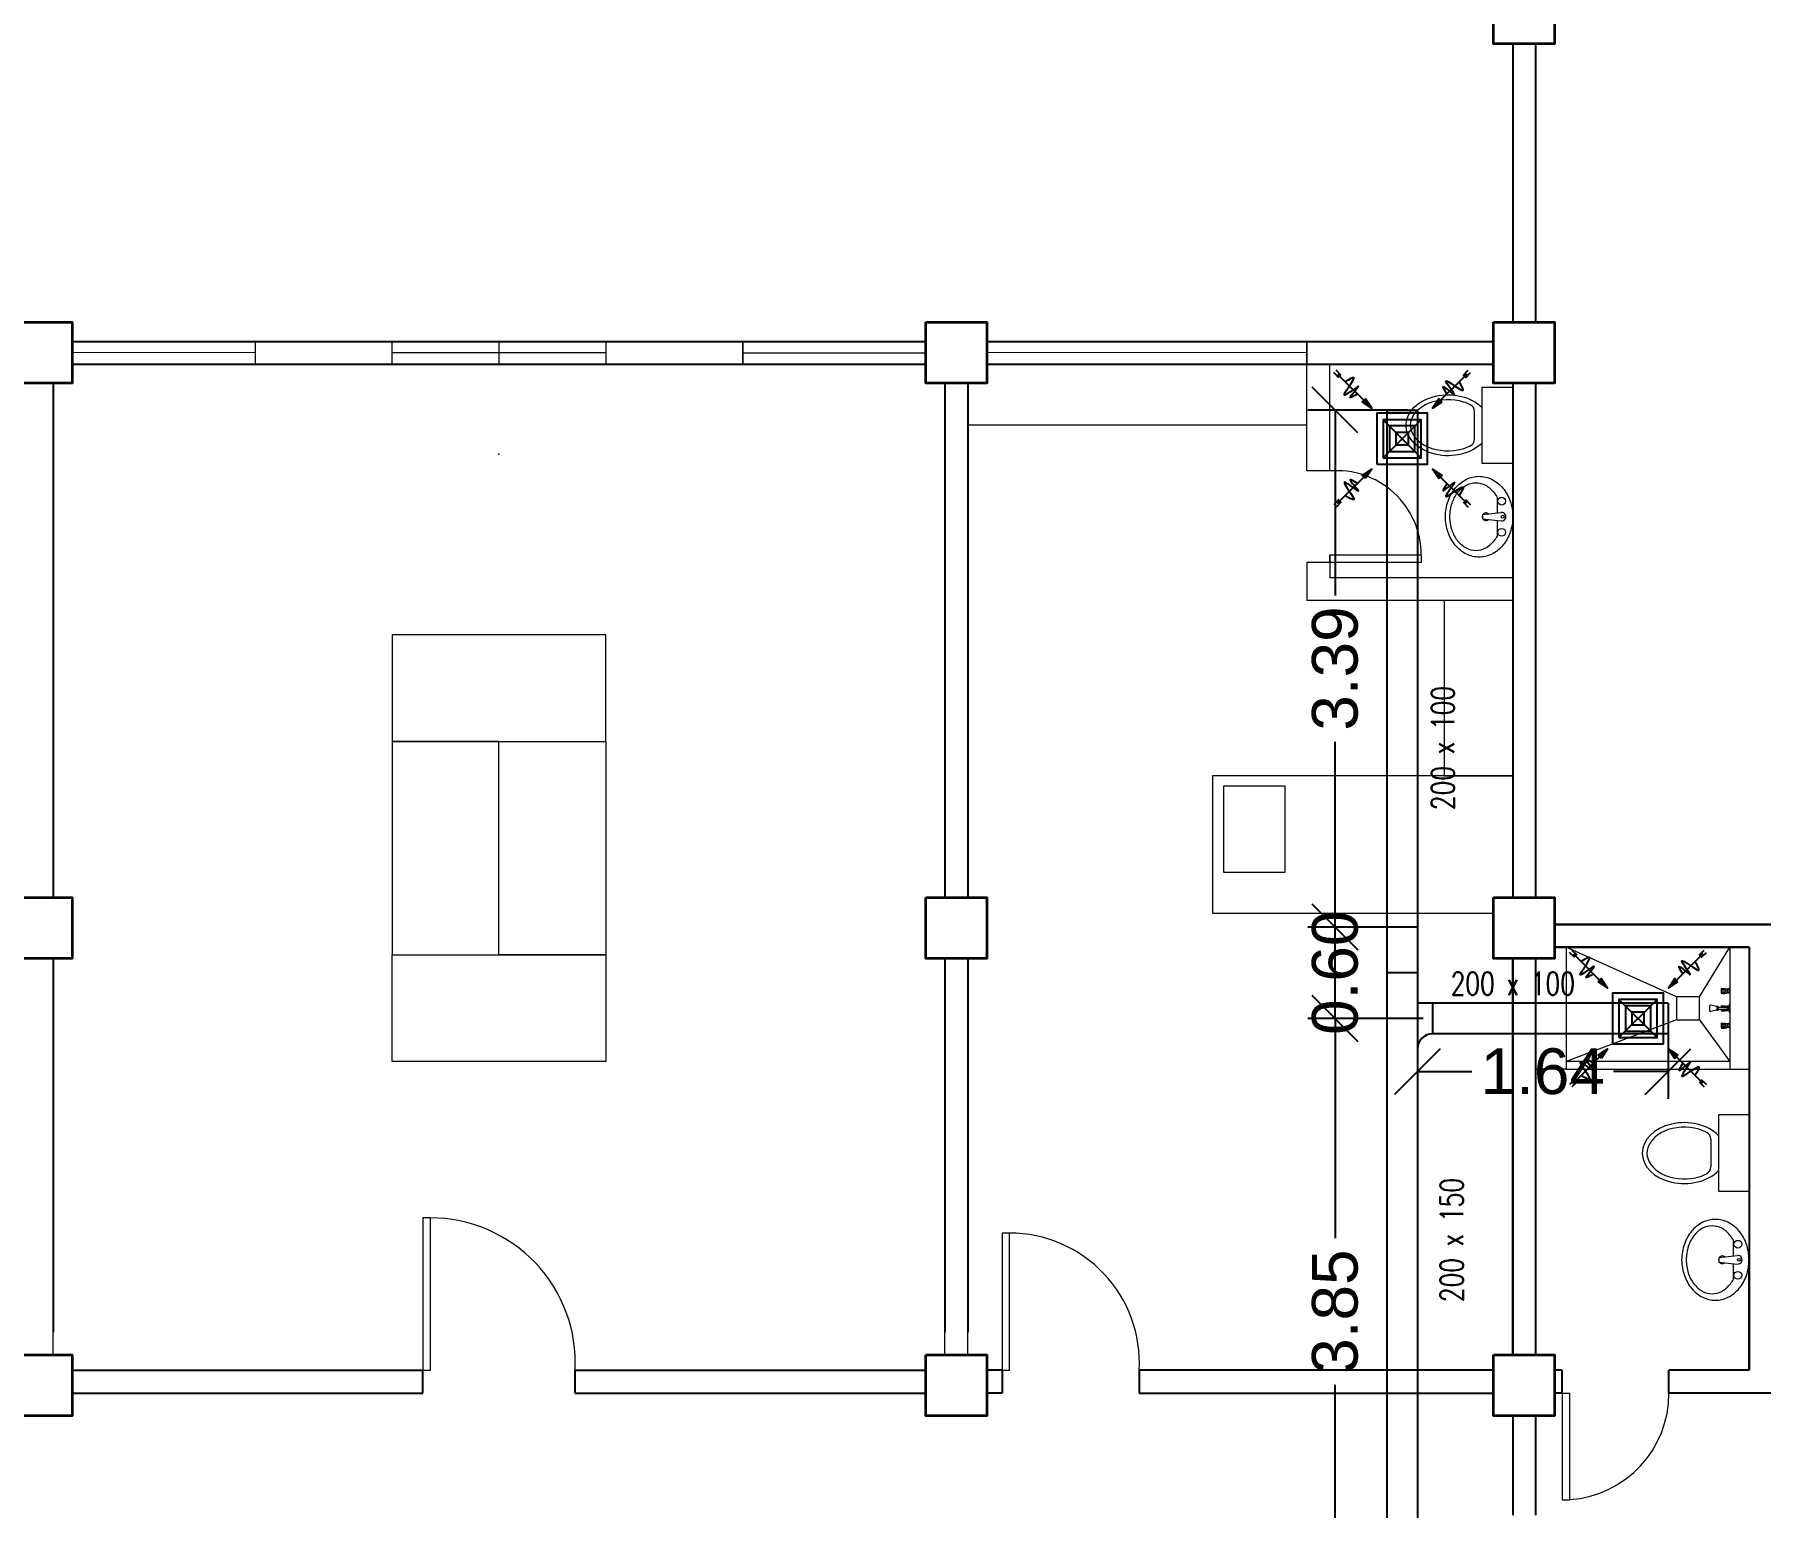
# Model space of a CAD drawing. Header units: millimetres. Extents: x 3 to 434, y 1 to 233.
# Drawn here: x 277.46 to 288.79, y 129.49 to 139.15 of the extents above; entities that cross this region are included whole.
import ezdxf

# ---------------------------------------------------------------- set-up
doc = ezdxf.new("R2010")
doc.units = ezdxf.units.MM
doc.header["$MEASUREMENT"] = 0
for name, color, linetype in [('AIR', 7, 'Continuous'), ('AIR-00', 8, 'Continuous'), ('AIR-03', 30, 'Continuous'), ('dimen', 7, 'Continuous'), ('ducting label', 7, 'Continuous'), ('exhaust', 1, 'Continuous')]:
    doc.layers.add(name, color=color, linetype=linetype)
doc.styles.add('Arch-Dim', font='simplex.shx', dxfattribs={"width": 0.75})
doc.styles.get("Standard").update_dxf_attribs({"font": 'arial.ttf'})
doc.dimstyles.new('Copy of dimension', dxfattribs={"dimtxt": 0.3, "dimasz": 0.3, "dimexe": 0.18, "dimexo": 0.0625, "dimgap": 0.09, "dimtad": 0, "dimzin": 0, "dimdsep": 46, "dimtxsty": 'Standard', "dimblk": 'OBLIQUE', "dimcen": 0.09, "dimclrd": 256, "dimclre": 256, "dimclrt": 256, "dimadec": 0, "dimazin": 0, "dimtfac": 1, "dimtofl": 0, "dimtmove": 0, "dimatfit": 3, "dimldrblk": 'OBLIQUE', "dimfxl": 1, "dimtolj": 1, "dimtzin": 0, "dimarcsym": 0})

# ---------------------------------------------------------------- blocks, each defined once
blk = doc.blocks.new('GRILL-C-IN')
at = {"layer": 'AIR-00', "ltscale": 3}
for p, q in [((-0.623, 0.601), (-0.674, 0.651)), ((-0.601, 0.623), (-0.651, 0.674)), ((-0.637, 0.637), (-0.3, 0.3)), ((0.637, 0.637), (0.3, 0.3)), ((0.601, 0.623), (0.651, 0.674)), ((0.623, 0.601), (0.674, 0.651)), ((-0.637, -0.637), (-0.3, -0.3)), ((0.637, -0.637), (0.3, -0.3)), ((-0.623, -0.601), (-0.674, -0.651)), ((-0.601, -0.623), (-0.651, -0.674)), ((0.601, -0.623), (0.651, -0.674)), ((0.623, -0.601), (0.674, -0.651))]:
    blk.add_line(p, q, dxfattribs=at)
at = {"layer": 'AIR-00', "color": 50}
for p, q in [((-0.188, 0.187), (0.187, -0.188)), ((0.187, 0.187), (-0.188, -0.188))]:
    blk.add_line(p, q, dxfattribs=at)
at = {"layer": 'AIR-00', "ltscale": 3}
for points in [[(-0.362, 0.393), (-0.393, 0.362), (-0.3, 0.3)], [(0.393, 0.362), (0.362, 0.393), (0.3, 0.3)], [(-0.362, -0.393), (-0.393, -0.362), (-0.3, -0.3)], [(0.393, -0.362), (0.362, -0.393), (0.3, -0.3)]]:
    blk.add_lwpolyline(points, close=True, dxfattribs=at)
at = {"layer": 'AIR-00', "color": 50}
for points in [[(-0.188, -0.188), (0.187, -0.188), (0.187, 0.187), (-0.188, 0.187)], [(-0.125, -0.125), (0.125, -0.125), (0.125, 0.125), (-0.125, 0.125)], [(-0.062, -0.062), (0.062, -0.062), (0.062, 0.062), (-0.062, 0.062)]]:
    blk.add_lwpolyline(points, close=True, dxfattribs=at)
at = {"layer": 'AIR-00', "ltscale": 3}
for points in [[(-0.441, 0.441), (-0.512, 0.404), (-0.432, 0.514), (-0.568, 0.43), (-0.477, 0.6), (-0.561, 0.561)], [(0.441, 0.441), (0.404, 0.512), (0.514, 0.432), (0.43, 0.568), (0.6, 0.477), (0.561, 0.561)], [(-0.441, -0.441), (-0.512, -0.404), (-0.432, -0.514), (-0.568, -0.43), (-0.477, -0.6), (-0.561, -0.561)], [(0.441, -0.441), (0.404, -0.512), (0.514, -0.432), (0.43, -0.568), (0.6, -0.477), (0.561, -0.561)]]:
    blk.add_spline(points, degree=3, dxfattribs=at)
for points in [[(-0.3, 0.3), (-0.362, 0.393), (-0.393, 0.362)], [(0.3, 0.3), (0.393, 0.362), (0.362, 0.393)], [(-0.3, -0.3), (-0.362, -0.393), (-0.393, -0.362)], [(0.3, -0.3), (0.393, -0.362), (0.362, -0.393)]]:
    blk.add_solid(points, dxfattribs=at)
at = {"layer": 'AIR-03', "color": 6}
blk.add_lwpolyline([(-0.25, -0.25), (0.25, -0.25), (0.25, 0.25), (-0.25, 0.25)], close=True, dxfattribs=at)
blk = doc.blocks.new('_Oblique')
at = {"color": 0, "linetype": 'ByBlock', "lineweight": -2}
blk.add_line((-0.5, -0.5), (0.5, 0.5), dxfattribs=at)
blk = doc.blocks.new('*D76')
at = {"layer": 'Defpoints', "color": 0, "transparency": 16777216}
for p in [(285.996, 132.698), (286.636, 132.698), (286.536, 128.852)]:
    blk.add_point(p, dxfattribs=at)
at = {"layer": 'dimen', "lineweight": -2, "transparency": 16777216}
for p, q in [((286.573, 132.698), (285.816, 132.698)), ((285.996, 132.698), (285.996, 131.256)), ((285.996, 128.852), (285.996, 130.294)), ((286.473, 128.852), (285.816, 128.852))]:
    blk.add_line(p, q, dxfattribs=at)
at = {"layer": 'dimen', "lineweight": -2, "transparency": 16777216, "xscale": 0.3, "yscale": 0.3, "zscale": 0.3}
for p, rotation in [((285.996, 132.698), 90), ((285.996, 128.852), 270)]:
    blk.add_blockref('_Oblique', p, dxfattribs=dict(at, rotation=rotation))
at = {"layer": 'dimen', "transparency": 16777216, "insert": (285.996, 130.775), "char_height": 0.3, "attachment_point": 5, "rotation": 90}
blk.add_mtext('\\A1;3.85', dxfattribs=at)
blk = doc.blocks.new('*D77')
at = {"layer": 'Defpoints', "color": 0, "transparency": 16777216}
for p in [(285.996, 133.298), (286.436, 133.298), (286.636, 132.698)]:
    blk.add_point(p, dxfattribs=at)
at = {"layer": 'dimen', "lineweight": -2, "transparency": 16777216}
for p, q in [((286.373, 133.298), (285.816, 133.298)), ((285.996, 132.698), (285.996, 133.298)), ((286.573, 132.698), (285.816, 132.698))]:
    blk.add_line(p, q, dxfattribs=at)
at = {"layer": 'dimen', "lineweight": -2, "transparency": 16777216, "xscale": 0.3, "yscale": 0.3, "zscale": 0.3}
for p, rotation in [((285.996, 133.298), 90), ((285.996, 132.698), 270)]:
    blk.add_blockref('_Oblique', p, dxfattribs=dict(at, rotation=rotation))
at = {"layer": 'dimen', "transparency": 16777216, "insert": (285.996, 132.998), "char_height": 0.3, "attachment_point": 5, "rotation": 90}
blk.add_mtext('\\A1;0.60', dxfattribs=at)
blk = doc.blocks.new('*D78')
at = {"layer": 'Defpoints', "color": 0, "transparency": 16777216}
for p in [(285.996, 136.69), (286.536, 136.69), (286.536, 133.298)]:
    blk.add_point(p, dxfattribs=at)
at = {"layer": 'dimen', "lineweight": -2, "transparency": 16777216}
for p, q in [((286.473, 136.69), (285.816, 136.69)), ((285.996, 136.69), (285.996, 135.474)), ((285.996, 133.298), (285.996, 134.514)), ((286.473, 133.298), (285.816, 133.298))]:
    blk.add_line(p, q, dxfattribs=at)
at = {"layer": 'dimen', "lineweight": -2, "transparency": 16777216, "xscale": 0.3, "yscale": 0.3, "zscale": 0.3}
for p, rotation in [((285.996, 136.69), 90), ((285.996, 133.298), 270)]:
    blk.add_blockref('_Oblique', p, dxfattribs=dict(at, rotation=rotation))
at = {"layer": 'dimen', "transparency": 16777216, "insert": (285.996, 134.994), "char_height": 0.3, "attachment_point": 5, "rotation": 90}
blk.add_mtext('\\A1;3.39', dxfattribs=at)
blk = doc.blocks.new('*D106')
at = {"layer": 'Defpoints', "color": 0, "transparency": 16777216}
for p in [(286.536, 132.798), (288.18, 132.798), (288.18, 132.35)]:
    blk.add_point(p, dxfattribs=at)
at = {"layer": 'dimen', "lineweight": -2, "transparency": 16777216}
for p, q in [((286.536, 132.736), (286.536, 132.17)), ((288.18, 132.736), (288.18, 132.17)), ((286.536, 132.35), (286.893, 132.35)), ((288.18, 132.35), (287.823, 132.35))]:
    blk.add_line(p, q, dxfattribs=at)
at = {"layer": 'dimen', "lineweight": -2, "transparency": 16777216, "xscale": 0.3, "yscale": 0.3, "zscale": 0.3, "rotation": 180}
blk.add_blockref('_Oblique', (286.536, 132.35), dxfattribs=at)
at = {"layer": 'dimen', "lineweight": -2, "transparency": 16777216, "xscale": 0.3, "yscale": 0.3, "zscale": 0.3}
blk.add_blockref('_Oblique', (288.18, 132.35), dxfattribs=at)
at = {"layer": 'dimen', "transparency": 16777216, "insert": (287.358, 132.35), "char_height": 0.3, "attachment_point": 5}
blk.add_mtext('\\A1;1.64', dxfattribs=at)

msp = doc.modelspace()

# ---------------------------------------------------------------- linework, layer by layer
at = {"color": 8, "lineweight": 25}
for p, q in [((287.161, 139.092), (287.161, 137.267)), ((287.311, 139.092), (287.311, 137.267)), ((277.711, 137.14), (283.311, 137.14)), ((283.711, 137.14), (287.036, 137.14)), ((277.711, 136.99), (283.311, 136.99)), ((283.711, 136.99), (287.036, 136.99)), ((277.586, 136.867), (277.586, 133.492)), ((283.436, 136.867), (283.436, 133.492)), ((283.586, 136.867), (283.586, 133.492)), ((287.161, 136.867), (287.161, 133.492)), ((287.311, 136.867), (287.311, 133.492)), ((287.311, 136.867), (287.311, 133.492)), ((287.161, 135.44), (287.161, 133.492)), ((287.436, 133.315), (288.961, 133.315)), ((288.961, 133.315), (287.436, 133.315)), ((287.436, 133.165), (288.711, 133.165)), ((288.711, 133.165), (287.436, 133.165)), ((288.711, 133.165), (288.711, 130.39)), ((277.586, 133.092), (277.586, 130.64)), ((283.436, 133.092), (283.436, 130.64)), ((283.586, 133.092), (283.586, 130.64)), ((287.161, 133.092), (287.161, 130.492)), ((287.161, 130.492), (287.161, 133.092)), ((287.311, 133.092), (287.311, 130.492)), ((287.311, 133.092), (287.311, 130.492)), ((288.711, 130.39), (288.711, 131.115)), ((277.711, 130.39), (280.011, 130.39)), ((280.011, 130.24), (280.011, 130.39)), ((281.011, 130.39), (283.311, 130.39)), ((281.011, 130.24), (281.011, 130.39)), ((283.811, 130.39), (283.711, 130.39)), ((283.711, 130.39), (283.711, 130.39)), ((283.811, 130.39), (283.811, 130.24)), ((287.036, 130.39), (284.711, 130.39)), ((284.711, 130.39), (284.711, 130.24)), ((287.486, 130.39), (287.436, 130.39)), ((287.486, 130.24), (287.486, 130.39)), ((288.711, 130.39), (288.186, 130.39)), ((288.711, 130.39), (288.611, 130.39)), ((277.711, 130.24), (280.011, 130.24)), ((281.011, 130.24), (283.311, 130.24)), ((283.811, 130.24), (283.711, 130.24)), ((283.711, 130.24), (283.711, 130.24)), ((284.711, 130.24), (287.036, 130.24)), ((287.486, 130.24), (287.436, 130.24)), ((291.261, 130.24), (288.186, 130.24)), ((287.161, 130.092), (287.161, 129.44)), ((287.311, 130.092), (287.311, 129.44))]:
    msp.add_line(p, q, dxfattribs=at)
at = {"color": 8, "lineweight": 9}
for p, q in [((277.711, 137.14), (277.711, 137.14)), ((278.911, 137.14), (278.911, 136.99)), ((279.811, 136.99), (279.811, 137.14)), ((280.511, 137.14), (280.511, 136.99)), ((280.511, 137.14), (281.211, 137.14)), ((281.211, 137.14), (281.211, 136.99)), ((282.111, 137.14), (282.111, 136.99)), ((283.711, 137.14), (283.711, 137.14)), ((285.811, 136.99), (285.811, 137.14)), ((278.911, 137.065), (277.711, 137.067)), ((281.211, 137.065), (279.811, 137.065)), ((282.111, 137.065), (283.311, 137.065)), ((285.811, 137.065), (283.711, 137.067)), ((280.511, 136.99), (279.811, 136.99)), ((285.811, 136.99), (285.961, 136.99)), ((286.961, 136.84), (287.161, 136.84)), ((286.961, 136.34), (286.961, 136.84)), ((287.161, 136.867), (287.161, 135.59)), ((287.161, 136.84), (287.161, 136.34)), ((286.911, 136.499), (286.911, 136.68)), ((287.161, 136.34), (286.961, 136.34)), ((286.963, 136.004), (287.085, 136.018)), ((286.963, 135.975), (287.085, 135.962)), ((287.511, 133.165), (287.511, 132.365)), ((288.586, 133.165), (288.586, 132.365)), ((288.528, 132.892), (288.528, 132.865)), ((288.528, 132.892), (288.529, 132.892)), ((288.528, 132.865), (288.529, 132.865)), ((288.529, 132.892), (288.531, 132.895)), ((288.529, 132.892), (288.529, 132.865)), ((288.529, 132.865), (288.531, 132.862)), ((288.531, 132.895), (288.531, 132.862)), ((288.531, 132.895), (288.553, 132.895)), ((288.531, 132.862), (288.553, 132.862)), ((288.54, 132.892), (288.552, 132.892)), ((288.54, 132.885), (288.552, 132.885)), ((288.54, 132.872), (288.552, 132.872)), ((288.54, 132.865), (288.552, 132.865)), ((288.553, 132.895), (288.557, 132.893)), ((288.553, 132.892), (288.553, 132.884)), ((288.553, 132.865), (288.553, 132.873)), ((288.553, 132.862), (288.557, 132.864)), ((288.559, 132.893), (288.565, 132.893)), ((288.559, 132.865), (288.565, 132.865)), ((288.565, 132.893), (288.567, 132.892)), ((288.565, 132.893), (288.565, 132.865)), ((288.565, 132.865), (288.567, 132.865)), ((288.567, 132.892), (288.567, 132.865)), ((288.579, 132.89), (288.567, 132.89)), ((288.579, 132.867), (288.567, 132.867)), ((288.586, 132.896), (288.579, 132.892)), ((288.579, 132.892), (288.579, 132.865)), ((288.586, 132.862), (288.579, 132.865)), ((288.586, 132.896), (288.586, 132.862)), ((288.586, 132.896), (288.586, 132.862)), ((288.586, 132.896), (288.586, 132.896)), ((288.586, 132.862), (288.586, 132.862)), ((288.454, 132.746), (288.454, 132.784)), ((288.501, 132.777), (288.459, 132.786)), ((288.501, 132.753), (288.459, 132.744)), ((288.508, 132.777), (288.501, 132.777)), ((288.501, 132.777), (288.501, 132.753)), ((288.501, 132.777), (288.501, 132.753)), ((288.501, 132.753), (288.508, 132.753)), ((288.508, 132.753), (288.508, 132.777)), ((288.508, 132.772), (288.571, 132.772)), ((288.571, 132.757), (288.508, 132.757)), ((288.528, 132.778), (288.528, 132.772)), ((288.528, 132.778), (288.529, 132.778)), ((288.528, 132.757), (288.528, 132.752)), ((288.528, 132.752), (288.529, 132.752)), ((288.529, 132.778), (288.531, 132.782)), ((288.529, 132.778), (288.529, 132.772)), ((288.529, 132.757), (288.529, 132.752)), ((288.529, 132.752), (288.531, 132.748)), ((288.531, 132.782), (288.531, 132.772)), ((288.531, 132.782), (288.553, 132.782)), ((288.531, 132.757), (288.531, 132.748)), ((288.531, 132.748), (288.553, 132.748)), ((288.54, 132.778), (288.552, 132.778)), ((288.54, 132.752), (288.552, 132.752)), ((288.553, 132.782), (288.557, 132.779)), ((288.553, 132.778), (288.553, 132.772)), ((288.553, 132.752), (288.553, 132.757)), ((288.553, 132.748), (288.557, 132.75)), ((288.559, 132.779), (288.565, 132.779)), ((288.559, 132.751), (288.565, 132.751)), ((288.565, 132.779), (288.565, 132.772)), ((288.565, 132.779), (288.567, 132.778)), ((288.565, 132.757), (288.565, 132.751)), ((288.565, 132.751), (288.567, 132.752)), ((288.567, 132.778), (288.567, 132.772)), ((288.571, 132.776), (288.567, 132.776)), ((288.567, 132.757), (288.567, 132.752)), ((288.571, 132.754), (288.567, 132.754)), ((288.571, 132.748), (288.571, 132.782)), ((288.571, 132.782), (288.58, 132.782)), ((288.571, 132.772), (288.571, 132.757)), ((288.58, 132.748), (288.571, 132.748)), ((288.58, 132.782), (288.586, 132.794)), ((288.58, 132.748), (288.58, 132.782)), ((288.58, 132.782), (288.58, 132.748)), ((288.586, 132.736), (288.58, 132.748)), ((288.586, 132.794), (288.586, 132.736)), ((288.528, 132.664), (288.529, 132.664)), ((288.528, 132.664), (288.528, 132.638)), ((288.528, 132.638), (288.529, 132.638)), ((288.529, 132.664), (288.531, 132.668)), ((288.529, 132.664), (288.529, 132.638)), ((288.529, 132.638), (288.531, 132.635)), ((288.531, 132.668), (288.553, 132.668)), ((288.531, 132.668), (288.531, 132.635)), ((288.531, 132.635), (288.553, 132.635)), ((288.54, 132.664), (288.552, 132.664)), ((288.54, 132.657), (288.552, 132.657)), ((288.54, 132.645), (288.552, 132.645)), ((288.54, 132.638), (288.552, 132.638)), ((288.553, 132.668), (288.557, 132.666)), ((288.553, 132.665), (288.553, 132.657)), ((288.553, 132.638), (288.553, 132.645)), ((288.553, 132.635), (288.557, 132.637)), ((288.559, 132.665), (288.565, 132.665)), ((288.559, 132.637), (288.565, 132.637)), ((288.565, 132.665), (288.565, 132.637)), ((288.565, 132.665), (288.567, 132.665)), ((288.565, 132.637), (288.567, 132.638)), ((288.567, 132.665), (288.567, 132.638)), ((288.579, 132.663), (288.567, 132.663)), ((288.579, 132.64), (288.567, 132.64)), ((288.586, 132.668), (288.579, 132.665)), ((288.579, 132.665), (288.579, 132.638)), ((288.586, 132.634), (288.579, 132.638)), ((288.586, 132.668), (288.586, 132.668)), ((288.586, 132.668), (288.586, 132.634)), ((288.586, 132.668), (288.586, 132.634)), ((288.586, 132.634), (288.586, 132.634)), ((287.511, 132.365), (287.311, 132.365)), ((288.711, 132.065), (288.511, 132.065)), ((288.511, 132.065), (288.511, 131.565)), ((288.711, 131.565), (288.711, 132.065)), ((288.461, 131.906), (288.461, 131.725)), ((288.511, 131.565), (288.711, 131.565)), ((288.513, 131.129), (288.635, 131.143)), ((288.513, 131.1), (288.635, 131.087)), ((277.586, 130.492), (277.586, 130.64)), ((283.436, 130.492), (283.436, 130.64)), ((283.586, 130.492), (283.586, 130.64)), ((277.711, 130.39), (277.711, 130.39)), ((277.711, 130.24), (277.711, 130.24))]:
    msp.add_line(p, q, dxfattribs=at)
at = {"color": 8, "lineweight": 9, "ltscale": 0.4}
for p, q in [((285.811, 136.29), (285.811, 136.99)), ((285.961, 136.29), (285.961, 136.99)), ((285.811, 136.59), (283.586, 136.59)), ((285.961, 136.29), (285.811, 136.29)), ((285.961, 135.69), (285.811, 135.69)), ((285.811, 135.69), (285.811, 135.44)), ((285.961, 135.69), (285.961, 135.59)), ((287.161, 135.59), (285.961, 135.59)), ((287.161, 135.59), (285.961, 135.59)), ((287.161, 135.44), (285.811, 135.44))]:
    msp.add_line(p, q, dxfattribs=at)
at = {"color": 8, "lineweight": 13, "ltscale": 0.4}
msp.add_line((285.961, 135.74), (285.961, 135.69), dxfattribs=at)
at = {"color": 8, "lineweight": 9, "ltscale": 0.3}
for p, q in [((288.236, 132.84), (287.511, 133.165)), ((288.386, 132.84), (288.586, 133.165)), ((288.236, 132.69), (287.511, 132.415)), ((288.386, 132.69), (288.586, 132.415))]:
    msp.add_line(p, q, dxfattribs=at)
at = {"color": 8, "lineweight": 25, "ltscale": 0.3}
msp.add_line((288.186, 130.24), (288.186, 130.39), dxfattribs=at)
at = {"color": 8, "lineweight": 13}
for p, q in [((287.486, 130.24), (287.486, 129.54)), ((287.486, 130.24), (287.536, 130.24)), ((287.536, 129.54), (287.536, 130.24)), ((287.486, 129.54), (287.536, 129.54))]:
    msp.add_line(p, q, dxfattribs=at)
at = {"color": 8, "lineweight": 35}
for points in [[(287.036, 139.492), (287.436, 139.492), (287.436, 139.092), (287.036, 139.092)], [(277.311, 137.267), (277.711, 137.267), (277.711, 136.867), (277.311, 136.867)], [(283.311, 137.267), (283.711, 137.267), (283.711, 136.867), (283.311, 136.867)], [(287.036, 137.267), (287.436, 137.267), (287.436, 136.867), (287.036, 136.867)], [(277.311, 133.492), (277.711, 133.492), (277.711, 133.092), (277.311, 133.092)], [(283.311, 133.492), (283.711, 133.492), (283.711, 133.092), (283.311, 133.092)], [(287.036, 133.492), (287.436, 133.492), (287.436, 133.092), (287.036, 133.092)], [(277.311, 130.492), (277.711, 130.492), (277.711, 130.092), (277.311, 130.092)], [(283.311, 130.492), (283.711, 130.492), (283.711, 130.092), (283.311, 130.092)], [(287.036, 130.492), (287.436, 130.492), (287.436, 130.092), (287.036, 130.092)]]:
    msp.add_lwpolyline(points, close=True, dxfattribs=at)
at = {"color": 8, "lineweight": 9}
for points in [[(277.711, 137.14), (278.911, 137.14), (278.911, 136.99), (277.711, 136.99)], [(279.811, 137.14), (281.211, 137.14), (281.211, 136.99), (279.811, 136.99)], [(282.111, 137.14), (283.311, 137.14), (283.311, 136.99), (282.111, 136.99)], [(283.711, 137.14), (285.811, 137.14), (285.811, 136.99), (283.711, 136.99)], [(281.211, 134.515), (281.211, 135.215), (279.811, 135.215), (279.811, 134.515)], [(280.511, 134.515), (279.811, 134.515), (279.811, 133.115), (280.511, 133.115)], [(280.511, 134.515), (281.211, 134.515), (281.211, 133.115), (280.511, 133.115)], [(281.211, 133.115), (281.211, 132.415), (279.811, 132.415), (279.811, 133.115)]]:
    msp.add_lwpolyline(points, close=True, dxfattribs=at)
for points in [[(286.94, 135.725, -0.11576), (286.858, 135.744, -0.104047), (286.784, 135.803, -0.090875), (286.737, 135.887, -0.083344), (286.719, 135.99, -0.083344), (286.737, 136.093, -0.090875), (286.784, 136.177, -0.104047), (286.858, 136.236, -0.11576), (286.94, 136.255, -0.11576), (287.023, 136.236, -0.104047), (287.097, 136.177, -0.090875), (287.144, 136.093, -0.083344), (287.161, 135.99, -0.083344), (287.144, 135.887, -0.090875), (287.097, 135.803, -0.104047), (287.023, 135.744, -0.11576)], [(288.49, 131.38, 0.11576), (288.408, 131.361, 0.104047), (288.334, 131.302, 0.090875), (288.287, 131.218, 0.083344), (288.269, 131.115, 0.083344), (288.287, 131.012, 0.090875), (288.334, 130.928, 0.104047), (288.408, 130.869, 0.11576), (288.49, 130.85, 0.11576), (288.573, 130.869, 0.104047), (288.647, 130.928, 0.090875), (288.694, 131.012, 0.083344), (288.711, 131.115, 0.083344), (288.694, 131.218, 0.090875), (288.647, 131.302, 0.104047), (288.573, 131.361, 0.11576)]]:
    msp.add_lwpolyline(points, format="xyb", close=True, dxfattribs=at)
for points in [[(286.919, 135.767, -0.124838), (286.857, 135.783, -0.105788), (286.799, 135.833, -0.086697), (286.763, 135.902, -0.076776), (286.749, 135.99, -0.076776), (286.763, 136.078, -0.086697), (286.799, 136.147, -0.105788), (286.857, 136.197, -0.124838), (286.919, 136.212, -0.124838), (286.982, 136.197, -0.105788), (287.039, 136.147, -0.040067), (287.059, 136.117), (287.059, 136.014, -0.040067)], [(287.059, 135.966), (287.059, 135.863, -0.040067), (287.039, 135.833, -0.105788), (286.982, 135.783, -0.124838), (286.919, 135.767, -0.124838)], [(288.469, 131.337, 0.124838), (288.407, 131.322, 0.105788), (288.349, 131.272, 0.086697), (288.313, 131.203, 0.076776), (288.299, 131.115, 0.076776), (288.313, 131.027, 0.086697), (288.349, 130.958, 0.105788), (288.407, 130.908, 0.124838), (288.469, 130.892, 0.124838), (288.532, 130.908, 0.105788), (288.589, 130.958, 0.040067), (288.609, 130.988), (288.609, 131.091, 0.040067)], [(288.609, 131.139), (288.609, 131.242, 0.040067), (288.589, 131.272, 0.105788), (288.532, 131.322, 0.124838), (288.469, 131.337, 0.124838)]]:
    msp.add_lwpolyline(points, format="xyb", dxfattribs=at)
at = {"color": 8, "lineweight": 13, "ltscale": 0.03}
for points in [[(285.961, 135.69), (285.961, 135.74), (286.561, 135.74), (286.561, 135.69)], [(283.811, 130.39), (283.861, 130.39), (283.861, 131.29), (283.811, 131.29)]]:
    msp.add_lwpolyline(points, close=True, dxfattribs=at)
at = {"color": 8, "lineweight": 9, "ltscale": 0.3}
for points in [[(287.161, 134.29), (287.161, 135.44), (286.711, 135.44), (286.711, 134.29)], [(285.666, 133.655), (285.266, 133.655), (285.266, 134.225), (285.666, 134.225)]]:
    msp.add_lwpolyline(points, close=True, dxfattribs=at)
for points in [[(287.161, 133.492), (287.161, 134.29), (285.191, 134.29), (285.191, 133.39), (287.036, 133.39)], [(288.586, 132.415), (287.511, 132.415), (287.511, 132.365), (288.711, 132.365), (288.711, 132.365)]]:
    msp.add_lwpolyline(points, dxfattribs=at)
at = {"color": 8, "lineweight": 9, "ltscale": 0.03}
msp.add_lwpolyline([(288.386, 132.69), (288.386, 132.84), (288.236, 132.84), (288.236, 132.69)], close=True, dxfattribs=at)
at = {"color": 8, "lineweight": 13}
msp.add_lwpolyline([(280.011, 130.39), (280.061, 130.39), (280.061, 131.39), (280.011, 131.39)], close=True, dxfattribs=at)
at = {"color": 8, "lineweight": 9}
for centre, radius in [((287.088, 136.092), 0.0255), ((287.095, 135.99), 0.0095), ((287.088, 135.888), 0.0255), ((288.638, 131.217), 0.0255), ((288.645, 131.115), 0.0095), ((288.638, 131.013), 0.0255)]:
    msp.add_circle(centre, radius, dxfattribs=at)
for centre, radius, start, end in [((286.861, 136.68), 0.05, 0, 61.9916), ((286.861, 136.499), 0.05, 298.1501, 0), ((286.986, 135.99), 0.025, 161.3793, 198.6207), ((287.057, 135.99), 0.0948, 171.2026, 188.7974), ((286.986, 135.99), 0.025, 48.7978, 143.6932), ((287.088, 135.99), 0.028, 263.7545, 96.2455), ((286.986, 135.99), 0.025, 216.3068, 311.2022), ((288.411, 131.906), 0.05, 0, 61.8499), ((288.411, 131.725), 0.05, 298.0084, 360), ((288.536, 131.115), 0.025, 161.3793, 198.6207), ((288.607, 131.115), 0.0948, 171.2026, 188.7974), ((288.536, 131.115), 0.025, 48.7978, 143.6932), ((288.638, 131.115), 0.028, 263.7545, 96.2455), ((288.536, 131.115), 0.025, 216.3068, 311.2022)]:
    msp.add_arc(centre, radius, start, end, dxfattribs=at)
at = {"color": 8, "lineweight": 13, "ltscale": 0.03}
for centre, radius, start, end in [((286.009, 135.74), 0.552, 0, 94.9791), ((283.861, 130.439), 0.851, 356.7268, 90)]:
    msp.add_arc(centre, radius, start, end, dxfattribs=at)
at = {"color": 8, "lineweight": 13}
for centre, radius, start, end in [((280.061, 130.439), 0.951, 357.0624, 90), ((287.486, 130.24), 0.7, 274.096, 0)]:
    msp.add_arc(centre, radius, start, end, dxfattribs=at)
at = {"color": 8, "lineweight": 9, "extrusion": (0, 0, -1)}
msp.add_ellipse((286.736, 136.59), major_axis=(0.275, 0), ratio=0.727273, start_param=0.612555, end_param=5.670631, dxfattribs=at)
at = {"color": 8, "lineweight": 9}
for centre, major_axis, ratio, start_param, end_param in [((288.535, 132.879), (0.00268, 0.00268), 1, 1.643677, 3.068487), ((288.541, 132.904), (0.00896, 0.00896), 1, 3.15309, 3.864175), ((288.541, 132.853), (-0.00896, 0.00896), 1, -0.722807, -0.011722), ((288.54, 132.874), (0.00738, 0.00738), 1, 0.858879, 1.643677), ((288.54, 132.883), (-0.00738, 0.00738), 1, 1.497691, 2.282489), ((288.552, 132.895), (-0.00268, 0.00268), 1, 2.356082, 2.983721), ((288.552, 132.881), (0.00268, 0.00268), 1, 0.157647, 0.785286), ((288.552, 132.876), (0.00268, 0.00268), 1, 3.926878, 4.554518), ((288.552, 132.862), (-0.00268, 0.00268), 1, -1.41315, -0.785511), ((288.546, 132.907), (-0.0118, 0.0118), 1, 2.876824, 3.009049), ((288.547, 132.874), (-0.00887, 0.00887), 1, 4.509022, 4.870036), ((288.547, 132.883), (-0.00887, 0.00887), 1, 2.983721, 3.344735), ((288.546, 132.85), (0.0118, 0.0118), 1, 0.132318, 0.264544), ((288.559, 132.896), (-0.00268, 0.00268), 1, 1.862141, 2.356082), ((288.554, 132.879), (0.00268, 0.00268), 1, 4.915531, 6.079819), ((288.559, 132.861), (-0.00268, 0.00268), 1, -0.785511, -0.291569), ((288.458, 132.748), (-0.00268, 0.00268), 1, 1.354119, 2.724181), ((288.541, 132.791), (0.00896, 0.00896), 1, 3.15309, 3.864175), ((288.541, 132.739), (0.00896, 0.00896), 1, 0.847989, 1.559075), ((288.552, 132.782), (0.00268, 0.00268), 1, 3.926878, 4.554518), ((288.552, 132.748), (0.00268, 0.00268), 1, 0.157647, 0.785286), ((288.546, 132.793), (-0.0118, 0.0118), 1, 2.876824, 3.009049), ((288.546, 132.737), (-0.0118, 0.0118), 1, -1.438478, -1.306252), ((288.559, 132.783), (0.00268, 0.00268), 1, 3.432937, 3.926878), ((288.559, 132.747), (0.00268, 0.00268), 1, 0.785286, 1.279227), ((288.535, 132.651), (0.00268, 0.00268), 1, 1.643677, 3.068487), ((288.541, 132.677), (0.00896, 0.00896), 1, 3.15309, 3.864175), ((288.541, 132.626), (-0.00896, 0.00896), 1, -0.722807, -0.011722), ((288.54, 132.647), (0.00738, 0.00738), 1, 0.858879, 1.643677), ((288.54, 132.656), (-0.00738, 0.00738), 1, 1.497691, 2.282489), ((288.552, 132.668), (-0.00268, 0.00268), 1, 2.356082, 2.983721), ((288.552, 132.654), (0.00268, 0.00268), 1, 0.157647, 0.785286), ((288.552, 132.649), (0.00268, 0.00268), 1, 3.926878, 4.554518), ((288.552, 132.634), (-0.00268, 0.00268), 1, -1.41315, -0.785511), ((288.546, 132.68), (0.0118, 0.0118), 1, 4.44762, 4.579846), ((288.547, 132.646), (-0.00887, 0.00887), 1, 4.509022, 4.870036), ((288.547, 132.656), (-0.00887, 0.00887), 1, 2.983721, 3.344735), ((288.546, 132.623), (0.0118, 0.0118), 1, 0.132318, 0.264544), ((288.559, 132.669), (-0.00268, 0.00268), 1, 1.862141, 2.356082), ((288.554, 132.651), (0.00268, 0.00268), 1, 4.915531, 6.079819), ((288.559, 132.633), (-0.00268, 0.00268), 1, -0.785511, -0.291569), ((288.286, 131.815), (0.275, 0), 0.727273, 0.612555, 5.670631)]:
    msp.add_ellipse(centre, major_axis=major_axis, ratio=ratio, start_param=start_param, end_param=end_param, dxfattribs=at)
at = {"color": 8, "lineweight": 9, "extrusion": (-2.88216e-41, -4.99074e-41, -1)}
msp.add_ellipse((288.458, 132.782), major_axis=(-0.00268, 0.00268), ratio=1, start_param=6.066732, end_param=7.436794, dxfattribs=at)
at = {"color": 8, "lineweight": 9}
for points in [[(286.885, 136.455), (286.868, 136.447), (286.85, 136.439), (286.759, 136.412), (286.672, 136.417), (286.54, 136.475), (286.499, 136.525), (286.486, 136.623), (286.512, 136.675), (286.623, 136.75), (286.706, 136.767), (286.82, 136.752), (286.855, 136.74), (286.885, 136.725)], [(288.435, 131.95), (288.418, 131.958), (288.4, 131.966), (288.309, 131.993), (288.222, 131.988), (288.09, 131.93), (288.049, 131.88), (288.036, 131.782), (288.062, 131.73), (288.173, 131.655), (288.256, 131.638), (288.37, 131.653), (288.405, 131.665), (288.435, 131.68)]]:
    msp.add_open_spline(points, degree=3, knots=[0.937253, 0.937253, 0.937253, 0.937253, 1.185372, 1.185372, 2.113864, 2.113864, 3.042356, 3.042356, 3.970847, 3.970847, 4.899339, 4.899339, 5.346062, 5.346062, 5.346062, 5.346062], dxfattribs=at)
at = {"color": 8, "lineweight": 9, "ltscale": 0.3}
msp.add_point((280.511, 136.4), dxfattribs=at)
at = {"color": 8, "lineweight": 9}
msp.add_point((287.161, 134.865), dxfattribs=at)
at = {"layer": 'exhaust'}
for p, q in [((286.336, 136.69), (286.336, 128.952)), ((286.336, 136.69), (286.536, 136.69)), ((286.536, 136.69), (286.536, 128.852)), ((286.536, 133.298), (286.336, 133.298)), ((286.536, 132.998), (286.336, 132.998)), ((288.18, 132.798), (286.536, 132.798)), ((286.636, 132.598), (286.636, 132.798)), ((288.18, 132.798), (288.18, 132.598)), ((288.18, 132.598), (286.636, 132.598))]:
    msp.add_line(p, q, dxfattribs=at)
msp.add_arc((286.636, 132.498), 0.1, 90, 180, dxfattribs=at)

# ---------------------------------------------------------------- block references
at = {"layer": 'AIR', "xscale": 0.6658363358532475, "yscale": 0.6658363358532475, "zscale": 0.6658363358532475}
for p in [(286.436, 136.502), (287.983, 132.698)]:
    msp.add_blockref('GRILL-C-IN', p, dxfattribs=at)

# ---------------------------------------------------------------- texts
at = {"layer": 'ducting label', "color": 240, "linetype": 'Continuous', "lineweight": 25, "true_color": 0xed1f24, "char_height": 0.15, "attachment_point": 1, "rotation": 90, "style": 'Arch-Dim'}
for s, insert in [('\\A1;200 x 100', (286.628, 134.065)), ('\\A1;200 x 150', (286.686, 130.837))]:
    msp.add_mtext_dynamic_manual_height_columns(s, width=1.19515, gutter_width=1.011, heights=[0], dxfattribs=dict(at, insert=insert))
at = {"layer": 'ducting label', "color": 240, "linetype": 'Continuous', "lineweight": 25, "true_color": 0xed1f24, "insert": (286.754, 133.002), "char_height": 0.15, "attachment_point": 1, "style": 'Arch-Dim'}
msp.add_mtext_dynamic_manual_height_columns('\\A1;200 x 100', width=1.19515, gutter_width=1.011, heights=[0], dxfattribs=at)

# ---------------------------------------------------------------- dimensions: what is measured, and where the dimension line sits
at = {"layer": 'dimen'}
for base, p1, p2, picture, middle in [((285.996, 136.69), (286.536, 133.298), (286.536, 136.69), '*D78', (285.996, 134.994)), ((285.996, 132.698), (286.536, 128.852), (286.636, 132.698), '*D76', (285.996, 130.775))]:
    dim = msp.add_linear_dim(base=base, p1=p1, p2=p2, angle=90, dimstyle='Copy of dimension', dxfattribs=at)
    dim.commit()
    dim.dimension.update_dxf_attribs({"geometry": picture, "text_midpoint": middle})
dim = msp.add_linear_dim(base=(285.996, 133.298), p1=(286.636, 132.698), p2=(286.436, 133.298), angle=90, dimstyle='Copy of dimension', dxfattribs=at)
dim.commit()
dim.dimension.update_dxf_attribs({"geometry": '*D77', "text_midpoint": (285.996, 132.998), "dimtype": 160})
dim = msp.add_linear_dim(base=(288.18, 132.35), p1=(286.536, 132.798), p2=(288.18, 132.798), dimstyle='Copy of dimension', dxfattribs=at)
dim.commit()
dim.dimension.update_dxf_attribs({"geometry": '*D106', "text_midpoint": (287.358, 132.35)})

doc.saveas('drawing.dxf')
